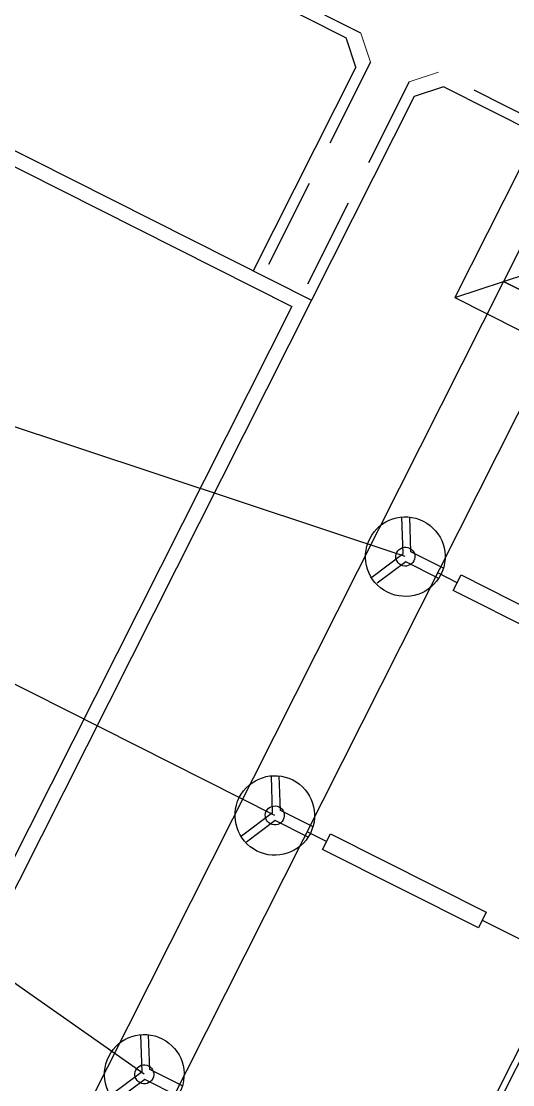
# Model space of a CAD drawing. Header units: metres. Extents: x 0 to 547597, y 0 to 1844684.
# Drawn here: x 543424.65 to 543431.43, y 1844506 to 1844520.67 of the extents above; entities that cross this region are included whole.
import ezdxf

# ---------------------------------------------------------------- set-up
doc = ezdxf.new("R2010")
doc.units = ezdxf.units.M
for name, pattern in [('DASHED', [0.75, 0.5, -0.25]), ('DASHED2', [0.375, 0.25, -0.125]), ('HIDDEN2', [0.1875, 0.125, -0.0625])]:
    doc.linetypes.add(name, pattern=pattern)
for name, color, linetype in [('5_Thep', 4, 'Continuous'), ('Muongcap', 11, 'Continuous'), ('MuongcapTL', 8, 'HIDDEN2'), ('TB220kVhientai', 7, 'Continuous'), ('TB220kVtuonglai', 8, 'DASHED'), ('THEP', 4, 'Continuous'), ('TUONG RAO', 61, 'Continuous')]:
    doc.layers.add(name, color=color, linetype=linetype)
doc.layers.add('netmanh', color=252, linetype='Continuous', lineweight=15)

# ---------------------------------------------------------------- blocks, each defined once
blk = doc.blocks.new('xadoi.220kV.HT')
at = {"ltscale": 500}
for p, q in [((31794, -13457), (4206, -13457)), ((31794, -13543), (4206, -13543))]:
    blk.add_line(p, q, dxfattribs=at)
blk = doc.blocks.new('Xa.220kV.HT')
at = {"ltscale": 500}
for p, q in [((500, -1500), (500, -17500)), ((1500, -17500), (1500, -1500)), ((2000, -17000), (1500, -17500)), ((500, -17500), (1500, -17500))]:
    blk.add_line(p, q, dxfattribs=at)
for points in [[(0, -19000), (2000, -19000), (2000, -17000), (0, -17000)], [(500, -18500), (1500, -18500), (1500, -17500), (500, -17500)]]:
    blk.add_lwpolyline(points, close=True, dxfattribs=at)
blk.add_lwpolyline([(1500, -17500), (500, -18500)], dxfattribs=at)
blk = doc.blocks.new('CSV.220kV.HT')
for p, q in [((-96, 542), (-96, 39)), ((60, 547), (60, 38)), ((-96, 39), (-514, -192)), ((60, 38), (504, -182)), ((-19, -43), (-464, -287)), ((-19, -43), (464, -282))]:
    blk.add_line(p, q)
for major_axis, start_param, end_param in [((0, 549), -1.570477, 4.712708), ((0, 131), 4.711228306849982, 10.99441361402957)]:
    blk.add_ellipse((0, 0), major_axis=major_axis, ratio=1, start_param=start_param, end_param=end_param)
blk = doc.blocks.new('doannoi2')
at = {"ltscale": 3000}
for p, q in [((9500, -13294), (9500, -2706)), ((5380, -15700), (5380, -13294)), ((5620, -13294), (5620, -15700)), ((9380, -15700), (9380, -13294)), ((9380, -13294), (9620, -13294)), ((9620, -13294), (9620, -15700)), ((5620, -15700), (5380, -15700)), ((5500, -15700), (5500, -16000)), ((9620, -15700), (9380, -15700)), ((9500, -15700), (9500, -16000))]:
    blk.add_line(p, q, dxfattribs=at)
blk = doc.blocks.new('mb moiTQK')
at = {"layer": 'Muongcap'}
for p, q in [((-30.024, -71.55), (-30.024, -76.95)), ((-30.024, -76.95), (-29.724, -77.25)), ((-29.724, -77.25), (-26.577, -77.25)), ((-29.724, -78.15), (-30.024, -78.45)), ((-29.724, -78.15), (-26.577, -78.15))]:
    blk.add_line(p, q, dxfattribs=at)
blk.add_lwpolyline([(-15.95, -100), (-15.95, -88.75), (-29.724, -88.75), (-30.024, -88.45), (-30.024, -78.45)], dxfattribs=at)
at = {"layer": 'MuongcapTL', "linetype": 'DASHED2', "ltscale": 5}
for p, q in [((-30.174, -71.55), (-30.174, -77.1)), ((-29.874, -77.4), (-26.577, -77.4)), ((-29.874, -78), (-26.577, -78))]:
    blk.add_line(p, q, dxfattribs=at)
blk.add_lwpolyline([(-30.174, -78.3), (-30.174, -88.6), (-29.874, -88.9), (-16.1, -88.9), (-16.1, -100)], dxfattribs=at)
at = {"layer": 'netmanh', "linetype": 'DASHED2', "ltscale": 100}
for p, q in [((-30.174, -77.1), (-29.874, -77.4)), ((-30.174, -78.3), (-29.874, -78))]:
    blk.add_line(p, q, dxfattribs=at)
at = {"layer": 'TB220kVtuonglai', "ltscale": 3000}
for p, q in [((-24, -74.5), (-23.04, -81.022)), ((-20, -74.5), (-20, -80.249)), ((-16, -74.5), (-16.956, -81.022))]:
    blk.add_line(p, q, dxfattribs=at)
at = {"layer": 'TUONG RAO'}
for points in [[(-26.577, -77.25), (-12.078, -77.25), (-12.078, -87.75), (-26.577, -87.75)], [(-26.377, -77.45), (-12.278, -77.45), (-12.278, -87.55), (-26.377, -87.55)]]:
    blk.add_lwpolyline(points, close=True, dxfattribs=at)
at = {"layer": 'TB220kVhientai', "xscale": 0.001, "yscale": 0.001, "zscale": 0.001}
for name, p in [('doannoi2', (-29.5, -58)), ('CSV.220kV.HT', (-24, -74.5)), ('CSV.220kV.HT', (-20, -74.5)), ('CSV.220kV.HT', (-16, -74.5))]:
    blk.add_blockref(name, p, dxfattribs=at)
at = {"layer": 'THEP', "color": 5, "xscale": 0.001, "yscale": 0.001, "zscale": 0.001}
blk.add_blockref('xadoi.220kV.HT', (-46.5, -56.5), dxfattribs=at)
at = {"layer": 'THEP', "color": 5, "xscale": 0.001, "yscale": 0.001, "zscale": 0.001, "rotation": 270}
blk.add_blockref('Xa.220kV.HT', (-10.5, -73.5), dxfattribs=at)
blk = doc.blocks.new('ACAD-DinhViTuyenDz220kV')
blk.add_circle((543470.188, 1844560.07), 117.551)
at = {"layer": '5_Thep', "rotation": 243.2403583287449}
blk.add_blockref('mb moiTQK', (543485.661, 1844458.313), dxfattribs=at)

msp = doc.modelspace()

# ---------------------------------------------------------------- block references
msp.add_blockref('ACAD-DinhViTuyenDz220kV', (0, 0))

doc.saveas('drawing.dxf')
